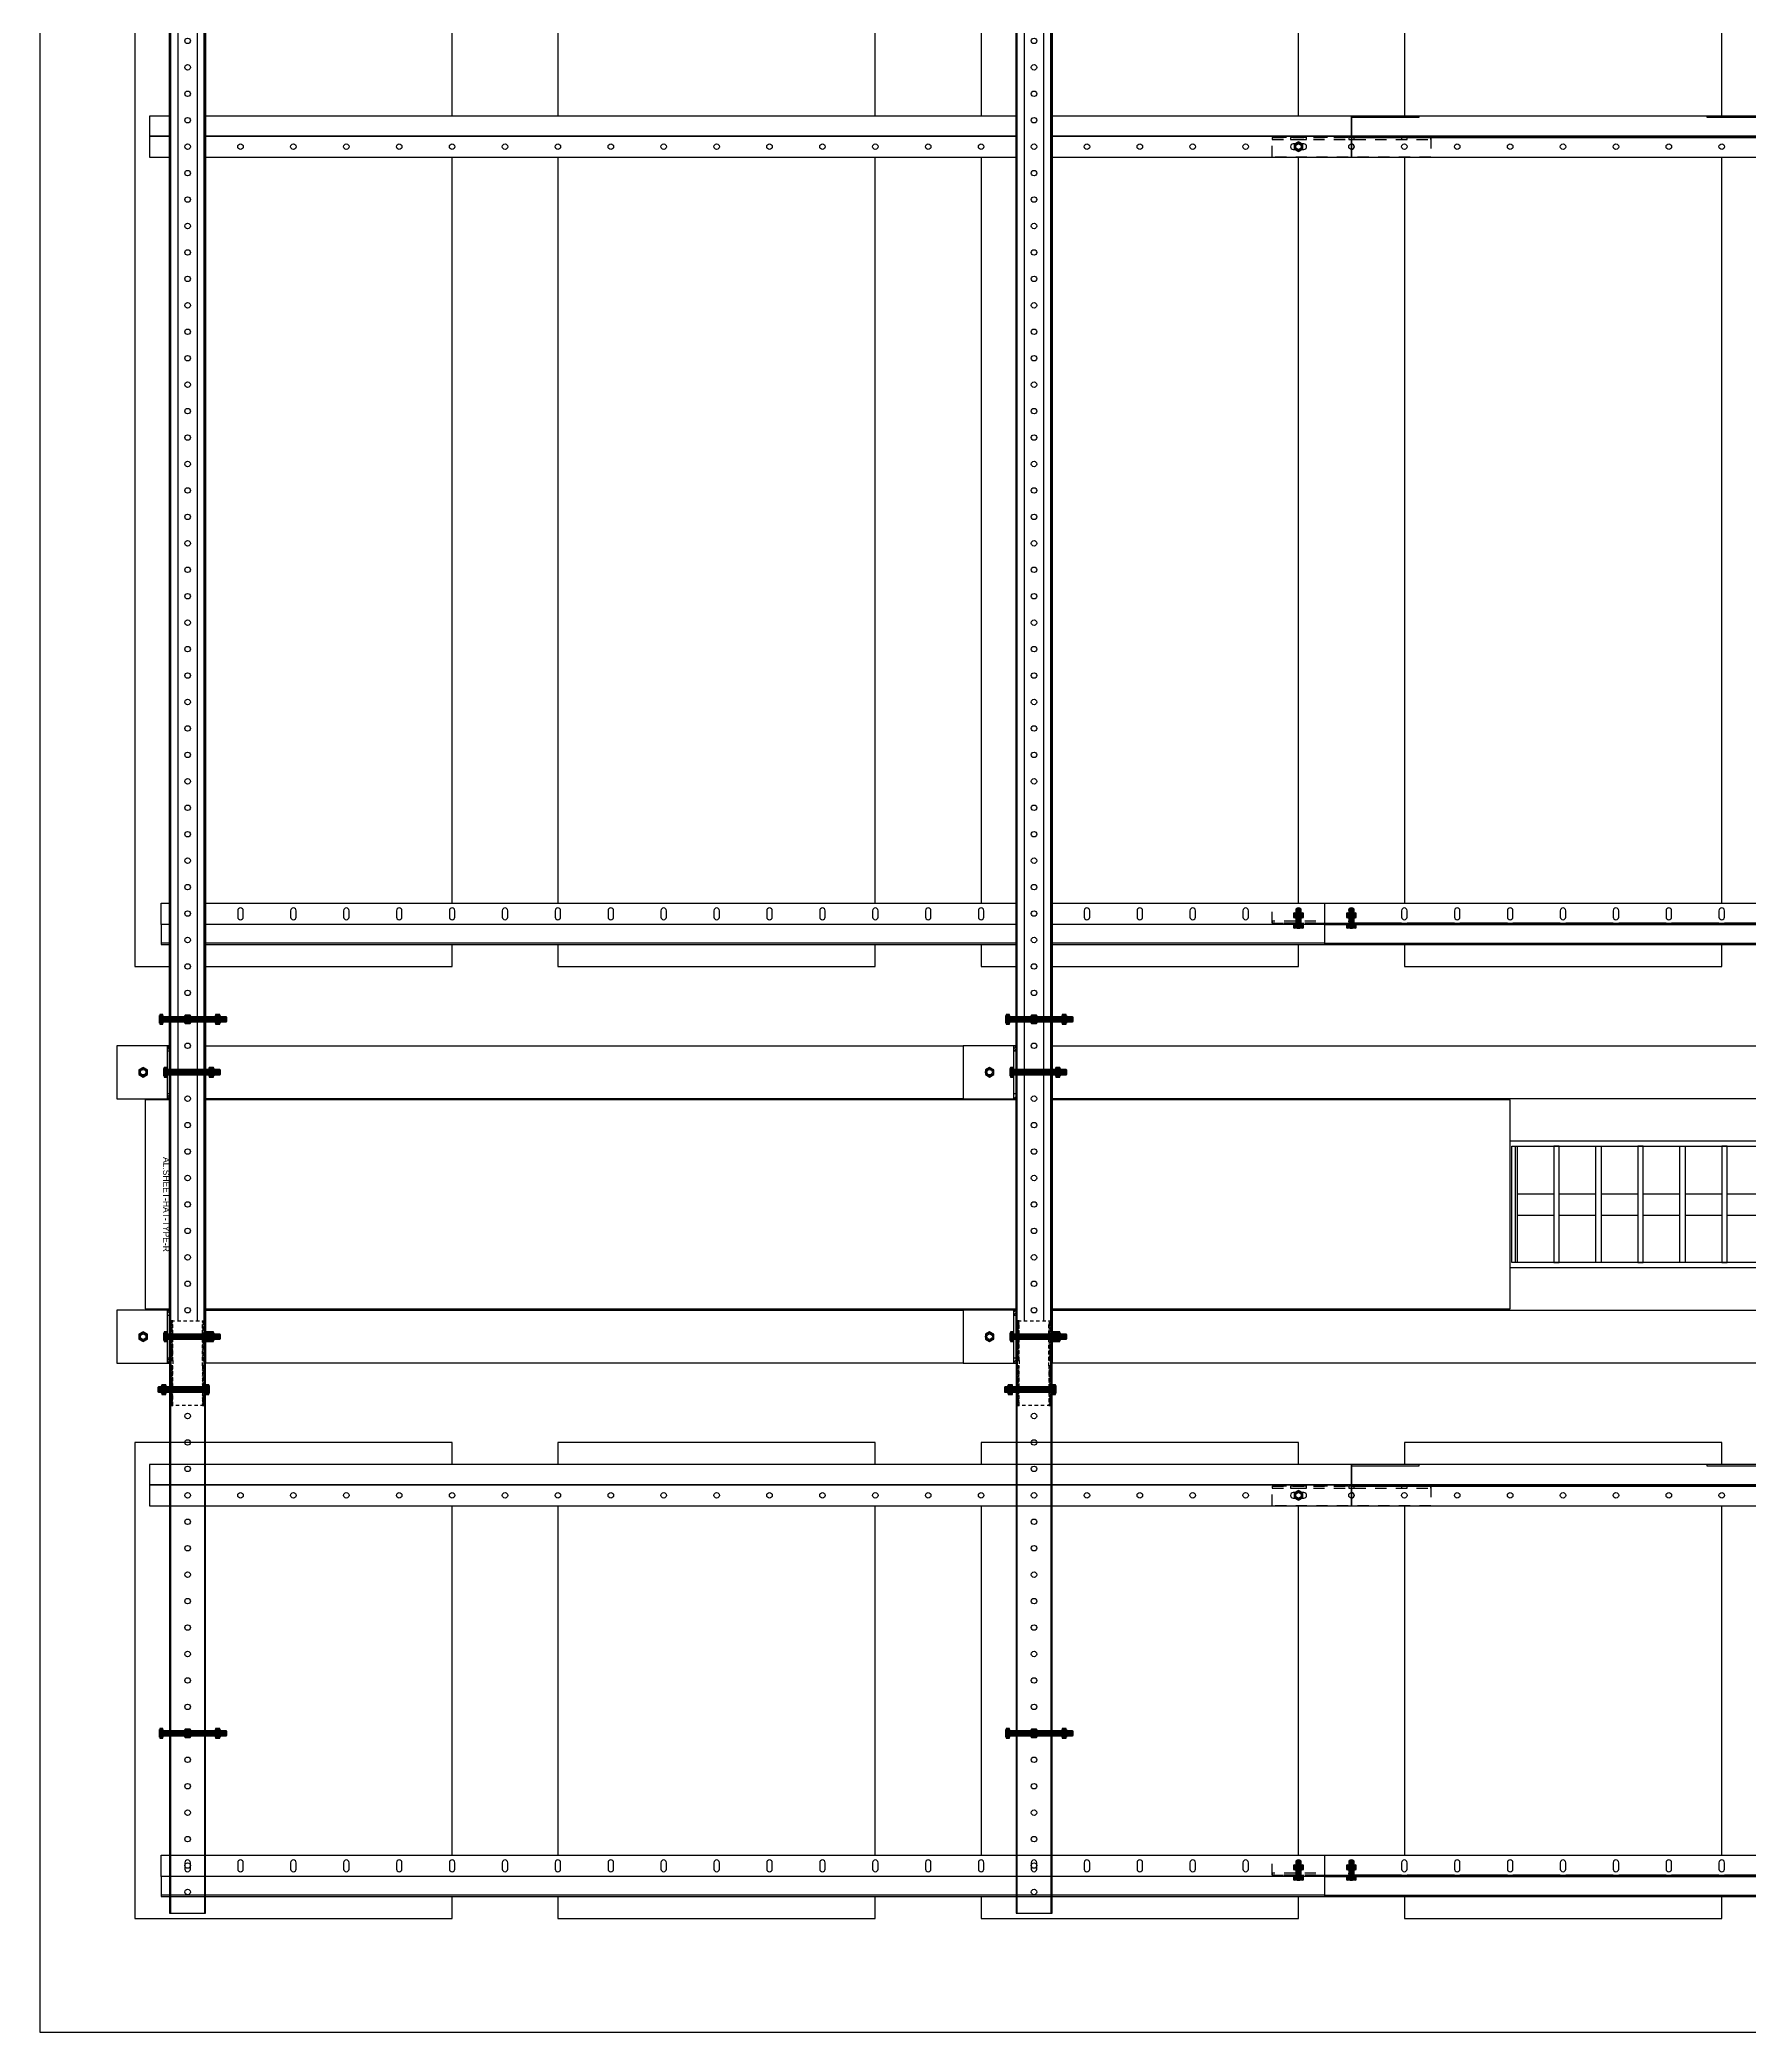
# Model space of a CAD drawing. Header units: millimetres. Extents: x -962357 to -591296, y -223672 to 59420.
# Drawn here: x -791820 to -790204, y -125669 to -123785 of the extents above; entities that cross this region are included whole.
import ezdxf
from ezdxf.enums import TextEntityAlignment as Align

# ---------------------------------------------------------------- set-up
doc = ezdxf.new("R2010")
doc.units = ezdxf.units.MM
doc.linetypes.add('TA_HL_000.90000', pattern=[5.85, 3.195, -2.655])
doc.linetypes.add('TA_HL_003.00000', pattern=[19.5, 10.65, -8.85])
for name, color, linetype in [('000 - H A T C H', 8, 'Continuous'), ('000 - WIPEOUT', 250, 'Continuous'), ('001 - ASCESSORIES', 251, 'Continuous'), ('A04_TUBE SERIES', 2, 'Continuous'), ('A11_ALU.SOLID SHEET', 2, 'Continuous')]:
    doc.layers.add(name, color=color, linetype=linetype)
pattern_1 = [(110, (-0.5, 0), (-0.939693, -0.34202), []), (110, (-0.2012, 0.6409), (-0.939693, -0.34202), [1.25, -0.25, 0, -0.25])]
pattern_2 = [(135, (45431.8018, -77824.1695), (-1.325825215, -1.325825215), []), (135, (45431.8018, -77823.2856), (-1.325825215, -1.325825215), [])]

# ---------------------------------------------------------------- blocks, each defined once
blk = doc.blocks.new('*U4634')
at = {"layer": 'A11_ALU.SOLID SHEET', "color": 0}
blk.add_lwpolyline([(1290, -98.8), (1290, 98.8), (0, 98.8), (0, -98.8)], close=True, dxfattribs=at)
at = {"layer": 'Defpoints', "color": 250}
blk.add_point((0, 0), dxfattribs=at)
blk.add_text('AL.SHEET-HAT-TYPE-R', height=6, rotation=270, dxfattribs=at).set_placement((15, 0), align=Align.BOTTOM_CENTER)
blk = doc.blocks.new('*U4621')
at = {"color": 1}
blk.add_wipeout([(600, -60), (-600, -60), (-600, 60), (600, 60)], dxfattribs=at).dxf.layer = '000 - WIPEOUT'
at = {"layer": '001 - ASCESSORIES', "color": 0}
blk.add_lwpolyline([(600, -60), (-600, -60), (-600, 60), (600, 60)], close=True, dxfattribs=at)
at = {"layer": '001 - ASCESSORIES'}
for points in [[(-593.5, -55), (-598.5, -55), (-598.5, 55), (-593.5, 55)], [(595, -55), (-595, -55), (-595, 55), (595, 55)], [(-558.8, -55), (-553.8, -55), (-553.8, 55), (-558.8, 55)], [(-514, -55), (-519, -55), (-519, 55), (-514, 55)], [(-479.3, -55), (-474.3, -55), (-474.3, 55), (-479.3, 55)], [(-434.6, -55), (-439.6, -55), (-439.6, 55), (-434.6, 55)], [(-399.8, -55), (-394.8, -55), (-394.8, 55), (-399.8, 55)], [(-355.1, -55), (-360.1, -55), (-360.1, 55), (-355.1, 55)], [(-320.4, -55), (-315.4, -55), (-315.4, 55), (-320.4, 55)], [(-275.6, -55), (-280.6, -55), (-280.6, 55), (-275.6, 55)], [(-240.9, -55), (-235.9, -55), (-235.9, 55), (-240.9, 55)], [(-196.2, -55), (-201.2, -55), (-201.2, 55), (-196.2, 55)], [(-161.4, -55), (-156.4, -55), (-156.4, 55), (-161.4, 55)], [(-116.7, -55), (-121.7, -55), (-121.7, 55), (-116.7, 55)], [(-82, -55), (-77, -55), (-77, 55), (-82, 55)], [(-37.2, -55), (-42.2, -55), (-42.2, 55), (-37.2, 55)], [(-2.5, -55), (2.5, -55), (2.5, 55), (-2.5, 55)], [(42.2, -55), (37.2, -55), (37.2, 55), (42.2, 55)], [(77, -55), (82, -55), (82, 55), (77, 55)], [(121.7, -55), (116.7, -55), (116.7, 55), (121.7, 55)], [(156.4, -55), (161.4, -55), (161.4, 55), (156.4, 55)], [(201.2, -55), (196.2, -55), (196.2, 55), (201.2, 55)], [(235.9, -55), (240.9, -55), (240.9, 55), (235.9, 55)], [(280.6, -55), (275.6, -55), (275.6, 55), (280.6, 55)], [(315.4, -55), (320.4, -55), (320.4, 55), (315.4, 55)], [(360.1, -55), (355.1, -55), (355.1, 55), (360.1, 55)], [(394.8, -55), (399.8, -55), (399.8, 55), (394.8, 55)], [(439.6, -55), (434.6, -55), (434.6, 55), (439.6, 55)], [(474.3, -55), (479.3, -55), (479.3, 55), (474.3, 55)], [(519, -55), (514, -55), (514, 55), (519, 55)], [(553.8, -55), (558.8, -55), (558.8, 55), (553.8, 55)], [(598.5, -55), (593.5, -55), (593.5, 55), (598.5, 55)]]:
    blk.add_lwpolyline(points, close=True, dxfattribs=at)
for points in [[(-593.5, 10), (-558.8, 10)], [(-553.8, 10), (-519, 10)], [(-514, 10), (-479.3, 10)], [(-474.3, 10), (-439.6, 10)], [(-434.6, 10), (-399.8, 10)], [(-394.8, 10), (-360.1, 10)], [(-355.1, 10), (-320.4, 10)], [(-315.4, 10), (-280.6, 10)], [(-275.6, 10), (-240.9, 10)], [(-235.9, 10), (-201.2, 10)], [(-196.2, 10), (-161.4, 10)], [(-156.4, 10), (-121.7, 10)], [(-116.7, 10), (-82, 10)], [(-77, 10), (-42.2, 10)], [(-37.2, 10), (-2.5, 10)], [(2.5, 10), (37.2, 10)], [(42.2, 10), (77, 10)], [(82, 10), (116.7, 10)], [(121.7, 10), (156.4, 10)], [(161.4, 10), (196.2, 10)], [(201.2, 10), (235.9, 10)], [(240.9, 10), (275.6, 10)], [(280.6, 10), (315.4, 10)], [(320.4, 10), (355.1, 10)], [(360.1, 10), (394.8, 10)], [(399.8, 10), (434.6, 10)], [(439.6, 10), (474.3, 10)], [(479.3, 10), (514, 10)], [(519, 10), (553.8, 10)], [(558.8, 10), (593.5, 10)], [(-593.5, -10), (-558.8, -10)], [(-553.8, -10), (-519, -10)], [(-514, -10), (-479.3, -10)], [(-474.3, -10), (-439.6, -10)], [(-434.6, -10), (-399.8, -10)], [(-394.8, -10), (-360.1, -10)], [(-355.1, -10), (-320.4, -10)], [(-315.4, -10), (-280.6, -10)], [(-275.6, -10), (-240.9, -10)], [(-235.9, -10), (-201.2, -10)], [(-196.2, -10), (-161.4, -10)], [(-156.4, -10), (-121.7, -10)], [(-116.7, -10), (-82, -10)], [(-77, -10), (-42.2, -10)], [(-37.2, -10), (-2.5, -10)], [(2.5, -10), (37.2, -10)], [(42.2, -10), (77, -10)], [(82, -10), (116.7, -10)], [(121.7, -10), (156.4, -10)], [(161.4, -10), (196.2, -10)], [(201.2, -10), (235.9, -10)], [(240.9, -10), (275.6, -10)], [(280.6, -10), (315.4, -10)], [(320.4, -10), (355.1, -10)], [(360.1, -10), (394.8, -10)], [(399.8, -10), (434.6, -10)], [(439.6, -10), (474.3, -10)], [(479.3, -10), (514, -10)], [(519, -10), (553.8, -10)], [(558.8, -10), (593.5, -10)]]:
    blk.add_lwpolyline(points, dxfattribs=at)
blk = doc.blocks.new('*U4637')
blk.add_attdef('EXTR.OVL-LENGTH_', (-25, -59.1), '', height=5)
blk.add_wipeout([(-25, 0), (25, 0), (25, 7015), (-25, 7015)]).dxf.layer = '000 - WIPEOUT'
at = {"layer": 'A04_TUBE SERIES', "color": 0}
blk.add_lwpolyline([(-25, 0), (25, 0), (25, 7015), (-25, 7015)], close=True, dxfattribs=at)
blk = doc.blocks.new('*U4873')
at = {"color": 3}
for points in [[(-225, 3550), (225, 3550), (225, 3250), (-225, 3250)], [(-225, 3150), (225, 3150), (225, 2850), (-225, 2850)], [(-225, 2750), (225, 2750), (225, 2450), (-225, 2450)], [(-225, 2350), (225, 2350), (225, 2050), (-225, 2050)]]:
    blk.add_wipeout(points, dxfattribs=at).dxf.layer = '000 - WIPEOUT'
at = {"layer": 'A11_ALU.SOLID SHEET', "color": 0, "linetype": 'ByBlock'}
for points in [[(-225, 3250), (225, 3250), (225, 3550), (-225, 3550)], [(-225, 2850), (225, 2850), (225, 3150), (-225, 3150)], [(-225, 2450), (225, 2450), (225, 2750), (-225, 2750)], [(-225, 2050), (225, 2050), (225, 2350), (-225, 2350)]]:
    blk.add_lwpolyline(points, close=True, dxfattribs=at)
blk = doc.blocks.new('*U4870')
at = {"color": 3}
for points in [[(-875, 950), (875, 950), (875, 650), (-875, 650)], [(-875, 550), (875, 550), (875, 250), (-875, 250)], [(-875, 150), (875, 150), (875, -150), (-875, -150)], [(-875, -250), (875, -250), (875, -550), (-875, -550)]]:
    blk.add_wipeout(points, dxfattribs=at).dxf.layer = '000 - WIPEOUT'
at = {"layer": 'A11_ALU.SOLID SHEET', "color": 0, "linetype": 'ByBlock'}
for points in [[(-875, 650), (875, 650), (875, 950), (-875, 950)], [(-875, 250), (875, 250), (875, 550), (-875, 550)], [(-875, -150), (875, -150), (875, 150), (-875, 150)], [(-875, -550), (875, -550), (875, -250), (-875, -250)]]:
    blk.add_lwpolyline(points, close=True, dxfattribs=at)
blk = doc.blocks.new('000 - ASSCESSORIES_FAMELINE_GALV._SPICE-FOR_HR-02A_TOP_VIEW')
at = {"layer": '001 - ASCESSORIES', "color": 0, "linetype": 'ByBlock'}
blk.add_lwpolyline([(-50, 0), (50, 0), (50, 18.8), (-50, 18.8)], close=True, dxfattribs=at)
at = {"layer": '001 - ASCESSORIES', "linetype": 'ByBlock'}
blk.add_lwpolyline([(-50, 2), (50, 2), (50, 0), (-50, 0)], close=True, dxfattribs=at)
at = {"layer": '001 - ASCESSORIES', "color": 1}
for points in [[(-32.6, 2), (-17.4, 2), (-17.4, 0), (-32.6, 0)], [(22.4, 2), (27.6, 2), (27.6, 0), (22.4, 0)]]:
    blk.add_lwpolyline(points, close=True, dxfattribs=at)
blk = doc.blocks.new('*U4662')
at = {"color": 1}
for p, q in [((-3.5, 4.5), (3.5, 4.5)), ((-3.5, 0), (3.5, 0))]:
    blk.add_line(p, q, dxfattribs=at)
at = {"color": 0}
for points in [[(-2.3, 4.2, 0.249893), (-4.6, 4.2), (-4.6, 0.3, 0.249893), (-2.3, 0.3)], [(2.3, 4.2, 0.062422), (0, 4.5, 0.062422), (-2.3, 4.2), (-2.3, 0.3, 0.061692), (0, 0, 0.061692), (2.3, 0.3)], [(4.6, 4.2, 0.249893), (2.3, 4.2), (2.3, 0.3, 0.249893), (4.6, 0.3)]]:
    blk.add_lwpolyline(points, format="xyb", close=True, dxfattribs=at)
blk = doc.blocks.new('*U4707')
at = {"layer": '000 - H A T C H'}
h = blk.add_hatch(color=250, dxfattribs=at)
h.dxf.hatch_style = 1
edge = h.paths.add_edge_path()
edge.add_line((0.3, 4.6), (4.2, 4.6))
edge.add_arc((2, 3.5), 2.45, 0, 28.0609, ccw=False)
edge.add_line((4.5, 3.5), (4.5, 0))
edge.add_arc((-4.9, 0), 9.36, -0.0239, 0.0239, ccw=False)
edge.add_line((4.5, 0), (4.5, 0))
edge.add_arc((-4.9, 0), 9.36, -0.0239, 0.0239, ccw=False)
edge.add_line((4.5, 0), (4.5, -3.5))
edge.add_arc((2, -3.5), 2.45, -28.0609, 0, ccw=False)
edge.add_line((4.2, -4.6), (0.3, -4.6))
edge.add_arc((2.5, -3.5), 2.45, 180, 208.0609, ccw=False)
edge.add_line((0, -3.5), (0, 3.5))
edge.add_arc((2.5, 3.5), 2.45, 151.9391, 180, ccw=False)
at = {"layer": '001 - ASCESSORIES', "color": 0, "rotation": 270}
blk.add_blockref('*U4662', (0, 0), dxfattribs=at)
blk = doc.blocks.new('*U4682')
at = {"color": 1}
for p, q in [((-3.5, 3.5), (3.5, 3.5)), ((-3.5, 0), (3.5, 0))]:
    blk.add_line(p, q, dxfattribs=at)
at = {"color": 0}
for points in [[(-2.3, 3.2, 0.249855), (-4.6, 3.2), (-4.6, 0.3, 0.249855), (-2.3, 0.3)], [(2.3, 3.2, 0.062432), (0, 3.5, 0.062432), (-2.3, 3.2), (-2.3, 0.3, 0.061701), (0, 0, 0.061701), (2.3, 0.3)], [(4.6, 3.2, 0.249855), (2.3, 3.2), (2.3, 0.3, 0.249855), (4.6, 0.3)]]:
    blk.add_lwpolyline(points, format="xyb", close=True, dxfattribs=at)
blk = doc.blocks.new('*U4688')
at = {"layer": '000 - H A T C H'}
h = blk.add_hatch(dxfattribs=at)
h.set_pattern_fill('ANSI35', color=8, scale=4, angle=65)
h.set_pattern_definition(pattern_1)
h.paths.add_polyline_path([(0, -2.5), (14.5, -2.5), (14.5, 2.5), (0, 2.5)])
at = {"color": 8}
blk.add_line((14.5, -2.5), (14.5, 2.5), dxfattribs=at)
at = {"color": 1}
blk.add_lwpolyline([(14.5, 2.5), (0, 2.5), (0, -2.5), (14.5, -2.5), (15, -2), (15, 2)], close=True, dxfattribs=at)
blk = doc.blocks.new('*U4699')
at = {"layer": '000 - H A T C H'}
h = blk.add_hatch(color=250, dxfattribs=at)
h.dxf.hatch_style = 1
edge = h.paths.add_edge_path()
edge.add_line((-0.3, -4.6), (-3.2, -4.6))
edge.add_arc((-1, -3.5), 2.45, 180, 208.0569, ccw=False)
edge.add_line((-3.5, -3.5), (-3.5, 0))
edge.add_arc((5.9, 0), 9.36, 179.9761, 180.0239, ccw=False)
edge.add_line((-3.5, 0), (-3.5, 0))
edge.add_arc((5.9, 0), 9.36, 179.9761, 180.0239, ccw=False)
edge.add_line((-3.5, 0), (-3.5, 3.5))
edge.add_arc((-1, 3.5), 2.45, 151.9431, 180, ccw=False)
edge.add_line((-3.2, 4.6), (-0.3, 4.6))
edge.add_arc((-2.5, 3.5), 2.45, 360, 388.0569, ccw=False)
edge.add_line((0, 3.5), (0, -3.5))
edge.add_arc((-2.5, -3.5), 2.45, 331.9431, 360, ccw=False)
blk.add_blockref('*U4688', (0, 0))
at = {"layer": '001 - ASCESSORIES', "rotation": 90}
blk.add_blockref('*U4682', (0, 0), dxfattribs=at)
blk = doc.blocks.new('000 - ASSCESSORIES_FAMELINE_GALV.BRACKET_FITTING_Z-PROFILE_HR-02AA_TOP_VIEW')
blk.add_wipeout([(-1200, 39), (1200, 39), (1200, 0), (-1200, 0)]).dxf.layer = '000 - WIPEOUT'
at = {"layer": '001 - ASCESSORIES', "linetype": 'Continuous'}
for p, q in [((-1200, 39), (1200, 39)), ((-1200, 0), (1200, 0))]:
    blk.add_line(p, q, dxfattribs=at)
at = {"layer": '001 - ASCESSORIES', "color": 1, "linetype": 'ByBlock'}
for p, q in [((-1127.6, 20.2), (-1127.6, 19)), ((-1077.6, 20.2), (-1077.6, 19)), ((-1027.6, 20.2), (-1027.6, 19)), ((-977.6, 20.2), (-977.6, 19)), ((-927.6, 20.2), (-927.6, 19)), ((-877.6, 20.2), (-877.6, 19)), ((-827.6, 20.2), (-827.6, 19))]:
    blk.add_line(p, q, dxfattribs=at)
at = {"layer": '001 - ASCESSORIES', "color": 0, "linetype": 'ByBlock'}
blk.add_lwpolyline([(-1200, 39), (1200, 39), (1200, 19), (-1200, 19)], close=True, dxfattribs=at)
at = {"layer": '001 - ASCESSORIES', "color": 1, "linetype": 'ByBlock'}
for points in [[(-1200, 20.2), (-1177.6, 20.2), (-1177.6, 19), (-1200, 19)], [(-1177.6, 20.2), (-1172.4, 20.2), (-1172.4, 19), (-1177.6, 19)], [(-1127.6, 20.2), (-1172.4, 20.2), (-1172.4, 19), (-1127.6, 19)], [(-1127.6, 20.2), (-1122.4, 20.2), (-1122.4, 19), (-1127.6, 19)], [(-1077.6, 20.2), (-1122.4, 20.2), (-1122.4, 19), (-1077.6, 19)], [(-1077.6, 20.2), (-1072.4, 20.2), (-1072.4, 19), (-1077.6, 19)], [(-1027.6, 20.2), (-1072.4, 20.2), (-1072.4, 19), (-1027.6, 19)], [(-1027.6, 20.2), (-1022.4, 20.2), (-1022.4, 19), (-1027.6, 19)], [(-977.6, 20.2), (-1022.4, 20.2), (-1022.4, 19), (-977.6, 19)], [(-977.6, 20.2), (-972.4, 20.2), (-972.4, 19), (-977.6, 19)], [(-927.6, 20.2), (-972.4, 20.2), (-972.4, 19), (-927.6, 19)], [(-927.6, 20.2), (-922.4, 20.2), (-922.4, 19), (-927.6, 19)], [(-877.6, 20.2), (-922.4, 20.2), (-922.4, 19), (-877.6, 19)], [(-877.6, 20.2), (-872.4, 20.2), (-872.4, 19), (-877.6, 19)], [(-827.6, 20.2), (-872.4, 20.2), (-872.4, 19), (-827.6, 19)], [(-827.6, 20.2), (-822.4, 20.2), (-822.4, 19), (-827.6, 19)], [(-777.6, 20.2), (-822.4, 20.2), (-822.4, 19), (-777.6, 19)]]:
    blk.add_lwpolyline(points, close=True, dxfattribs=at)
at = {"layer": '001 - ASCESSORIES'}
blk.add_lwpolyline([(-1200, 19), (1200, 19), (1200, 0), (-1200, 0)], close=True, dxfattribs=at)
for points in [[(-1172.4, 26), (-1172.4, 32, 1), (-1177.6, 32), (-1177.6, 26, 1)], [(-1122.4, 26), (-1122.4, 32, 1), (-1127.6, 32), (-1127.6, 26, 1)], [(-1072.4, 26), (-1072.4, 32, 1), (-1077.6, 32), (-1077.6, 26, 1)], [(-1022.4, 26), (-1022.4, 32, 1), (-1027.6, 32), (-1027.6, 26, 1)], [(-972.4, 26), (-972.4, 32, 1), (-977.6, 32), (-977.6, 26, 1)], [(-922.4, 26), (-922.4, 32, 1), (-927.6, 32), (-927.6, 26, 1)], [(-872.4, 26), (-872.4, 32, 1), (-877.6, 32), (-877.6, 26, 1)], [(-822.4, 26), (-822.4, 32, 1), (-827.6, 32), (-827.6, 26, 1)]]:
    blk.add_lwpolyline(points, format="xyb", close=True, dxfattribs=at)
at = {"layer": '001 - ASCESSORIES', "color": 2}
blk.add_lwpolyline([(-1200, 1.2), (1200, 1.2), (1200, 0), (-1200, 0)], close=True, dxfattribs=at)
blk = doc.blocks.new('*U4896')
at = {"linetype": 'ByBlock'}
blk.add_wipeout([(3500, 0), (2400, 0), (2400, 39), (3500, 39)], dxfattribs=at).dxf.layer = '001 - ASCESSORIES'
at = {"color": 1, "linetype": 'ByBlock'}
blk.add_lwpolyline([(2400, 20), (3500, 20), (3500, 39), (2400, 39)], close=True, dxfattribs=at)
for points in [[(2427.6, 7), (2427.6, 13, 1), (2422.4, 13), (2422.4, 7, 1)], [(2477.6, 7), (2477.6, 13, 1), (2472.4, 13), (2472.4, 7, 1)], [(2527.6, 7), (2527.6, 13, 1), (2522.4, 13), (2522.4, 7, 1)], [(2577.6, 7), (2577.6, 13, 1), (2572.4, 13), (2572.4, 7, 1)], [(2627.6, 7), (2627.6, 13, 1), (2622.4, 13), (2622.4, 7, 1)], [(2677.6, 7), (2677.6, 13, 1), (2672.4, 13), (2672.4, 7, 1)], [(2727.6, 7), (2727.6, 13, 1), (2722.4, 13), (2722.4, 7, 1)], [(2777.6, 7), (2777.6, 13, 1), (2772.4, 13), (2772.4, 7, 1)], [(2827.6, 7), (2827.6, 13, 1), (2822.4, 13), (2822.4, 7, 1)], [(2877.6, 7), (2877.6, 13, 1), (2872.4, 13), (2872.4, 7, 1)], [(2927.6, 7), (2927.6, 13, 1), (2922.4, 13), (2922.4, 7, 1)], [(2977.6, 7), (2977.6, 13, 1), (2972.4, 13), (2972.4, 7, 1)], [(3027.6, 7), (3027.6, 13, 1), (3022.4, 13), (3022.4, 7, 1)], [(3077.6, 7), (3077.6, 13, 1), (3072.4, 13), (3072.4, 7, 1)], [(3127.6, 7), (3127.6, 13, 1), (3122.4, 13), (3122.4, 7, 1)], [(3177.6, 7), (3177.6, 13, 1), (3172.4, 13), (3172.4, 7, 1)], [(3227.6, 7), (3227.6, 13, 1), (3222.4, 13), (3222.4, 7, 1)], [(3277.6, 7), (3277.6, 13, 1), (3272.4, 13), (3272.4, 7, 1)], [(3327.6, 7), (3327.6, 13, 1), (3322.4, 13), (3322.4, 7, 1)], [(3377.6, 7), (3377.6, 13, 1), (3372.4, 13), (3372.4, 7, 1)], [(3427.6, 7), (3427.6, 13, 1), (3422.4, 13), (3422.4, 7, 1)], [(3477.6, 7), (3477.6, 13, 1), (3472.4, 13), (3472.4, 7, 1)]]:
    blk.add_lwpolyline(points, format="xyb", close=True, dxfattribs=at)
at = {"layer": '001 - ASCESSORIES'}
blk.add_lwpolyline([(2400, 37.8), (3500, 37.8), (3500, 39), (2400, 39)], close=True, dxfattribs=at)
at = {"layer": '001 - ASCESSORIES', "color": 1, "linetype": 'ByBlock'}
blk.add_lwpolyline([(3500, 0), (2400, 0), (2400, 20), (3500, 20)], close=True, dxfattribs=at)
at = {"layer": '001 - ASCESSORIES', "rotation": 270}
for name, p in [('*U4699', (2425, 20)), ('*U4707', (2425, 13.6))]:
    blk.add_blockref(name, p, dxfattribs=at)
at = {"layer": '001 - ASCESSORIES', "linetype": 'TA_HL_003.00000', "xscale": -1, "rotation": 180}
blk.add_blockref('000 - ASSCESSORIES_FAMELINE_GALV._SPICE-FOR_HR-02A_TOP_VIEW', (2400, 18.8), dxfattribs=at)
at = {"layer": '001 - ASCESSORIES', "linetype": 'ByBlock', "rotation": 180}
blk.add_blockref('000 - ASSCESSORIES_FAMELINE_GALV.BRACKET_FITTING_Z-PROFILE_HR-02AA_TOP_VIEW', (1200, 39), dxfattribs=at)
at = {"layer": '001 - ASCESSORIES', "rotation": 270}
for name, p in [('*U4699', (2375, 20)), ('*U4707', (2375, 13.6))]:
    blk.add_blockref(name, p, dxfattribs=at)
blk = doc.blocks.new('*U4663')
at = {"layer": '001 - ASCESSORIES', "color": 0}
blk.add_lwpolyline([(4.6, 0), (2.3, 4), (-2.3, 4), (-4.6, 0), (-2.3, -4), (2.3, -4)], close=True, dxfattribs=at)
at = {"layer": '001 - ASCESSORIES', "color": 8}
blk.add_circle((0, 0), 3.85, dxfattribs=at)
at = {"layer": '001 - ASCESSORIES', "color": 0}
blk.add_circle((0, 0), 2.6, dxfattribs=at)
blk = doc.blocks.new('*U4664')
at = {"layer": '000 - H A T C H'}
h = blk.add_hatch(color=250, dxfattribs=at)
h.dxf.hatch_style = 1
h.paths.add_polyline_path([(4, -2.3), (4, 2.3), (0, 4.6), (-4, 2.3), (-4, -2.3), (0, -4.6)])
h.paths.add_polyline_path([(0, -2.6, -1), (0, 2.6, -1)], flags=16)
at = {"layer": '001 - ASCESSORIES', "color": 0, "rotation": 270}
blk.add_blockref('*U4663', (0, 0), dxfattribs=at)
blk = doc.blocks.new('000 - ASSCESSORIES_FAMELINE_GALV.BRACKET_FITTING_Z-PROFILE_HR-02B_TOP_VIEW')
blk.add_wipeout([(-1200, 39), (1200, 39), (1200, 0), (-1200, 0)]).dxf.layer = '000 - WIPEOUT'
at = {"layer": '001 - ASCESSORIES', "linetype": 'ByBlock'}
blk.add_line((1200, 20.2), (-1200, 20.2), dxfattribs=at)
at = {"layer": '001 - ASCESSORIES'}
blk.add_line((1200, 19), (-1200, 19), dxfattribs=at)
at = {"layer": '001 - ASCESSORIES', "color": 0}
blk.add_lwpolyline([(-1200, 39), (-1200, 19), (1200, 19), (1200, 39)], close=True, dxfattribs=at)
at = {"layer": '001 - ASCESSORIES'}
blk.add_lwpolyline([(-1200, 19), (-1200, 0), (1200, 0), (1200, 19)], close=True, dxfattribs=at)
at = {"layer": '001 - ASCESSORIES', "color": 2}
for points in [[(735.9, 1.2), (735.9, 0), (864.1, 0), (864.1, 1.2)], [(1135.9, 1.2), (1135.9, 0), (1200, 0), (1200, 1.2)]]:
    blk.add_lwpolyline(points, close=True, dxfattribs=at)
at = {"layer": '001 - ASCESSORIES'}
for centre in [(850, 29), (900, 29), (950, 29), (1000, 29), (1050, 29), (1100, 29), (1150, 29)]:
    blk.add_circle(centre, 2.6, dxfattribs=at)
blk.add_arc((1200, 29), 2.6, 90, 270, dxfattribs=at)
blk = doc.blocks.new('000 - ASSCESSORIES_FAMELINE_GALV._SPICE-FOR_HR-02B_TOP_VIEW')
at = {"layer": '001 - ASCESSORIES', "linetype": 'ByBlock'}
blk.add_lwpolyline([(-75, 6.8), (75, 6.8), (75, 8.8), (-75, 8.8)], close=True, dxfattribs=at)
at = {"layer": '001 - ASCESSORIES', "color": 0, "linetype": 'ByBlock'}
blk.add_lwpolyline([(-75, 8.8), (75, 8.8), (75, -10), (-75, -10)], close=True, dxfattribs=at)
at = {"layer": '001 - ASCESSORIES', "color": 1}
for points in [[(-57.6, 6.8), (-42.4, 6.8), (-42.4, 8.8), (-57.6, 8.8)], [(-2.6, 6.8), (2.6, 6.8), (2.6, 8.8), (-2.6, 8.8)], [(47.4, 6.8), (52.6, 6.8), (52.6, 8.8), (47.4, 8.8)]]:
    blk.add_lwpolyline(points, close=True, dxfattribs=at)
blk.add_lwpolyline([(-55, -2.6), (-45, -2.6, 1), (-45, 2.6), (-55, 2.6, 1)], format="xyb", close=True, dxfattribs=at)
at = {"layer": '001 - ASCESSORIES'}
for centre in [(0, 0), (50, 0)]:
    blk.add_circle(centre, 2.6, dxfattribs=at)
blk = doc.blocks.new('*U4659')
at = {"layer": '001 - ASCESSORIES', "color": 0, "linetype": 'ByBlock'}
blk.add_blockref('000 - ASSCESSORIES_FAMELINE_GALV._SPICE-FOR_HR-02B_TOP_VIEW', (0, 0), dxfattribs=at)
blk = doc.blocks.new('*U4897')
for p in [(2350, -10), (2450, -10)]:
    blk.add_blockref('*U4699', p)
at = {"layer": '001 - ASCESSORIES'}
blk.add_blockref('*U4664', (2350, -10), dxfattribs=at)
at = {"linetype": 'ByBlock'}
blk.add_wipeout([(2400, -39), (3536, -39), (3536, 0), (2400, 0)], dxfattribs=at).dxf.layer = '000 - WIPEOUT'
at = {"layer": '001 - ASCESSORIES', "color": 1, "linetype": 'ByBlock'}
blk.add_lwpolyline([(3536, 0), (2400, 0), (2400, -20), (3536, -20)], close=True, dxfattribs=at)
at = {"layer": '001 - ASCESSORIES', "linetype": 'ByBlock'}
blk.add_lwpolyline([(3536, -20), (2400, -20), (2400, -39), (3536, -39)], close=True, dxfattribs=at)
for centre in [(2400, -10), (2450, -10), (2500, -10), (2550, -10), (2600, -10), (2650, -10), (2700, -10), (2750, -10), (2800, -10), (2850, -10), (2900, -10), (2950, -10), (3000, -10), (3050, -10), (3100, -10), (3150, -10), (3200, -10), (3250, -10), (3300, -10), (3350, -10), (3400, -10), (3450, -10)]:
    blk.add_circle(centre, 2.6, dxfattribs=at)
at = {"layer": '001 - ASCESSORIES'}
blk.add_blockref('*U4664', (2450, -10), dxfattribs=at)
at = {"layer": '001 - ASCESSORIES', "color": 0, "linetype": 'ByBlock'}
blk.add_blockref('000 - ASSCESSORIES_FAMELINE_GALV.BRACKET_FITTING_Z-PROFILE_HR-02B_TOP_VIEW', (1200, -39), dxfattribs=at)
at = {"layer": '001 - ASCESSORIES', "linetype": 'TA_HL_003.00000', "rotation": 180}
blk.add_blockref('*U4659', (2400, -10), dxfattribs=at)
blk = doc.blocks.new('*U4901')
at = {"linetype": 'ByBlock'}
blk.add_wipeout([(3500, 0), (2400, 0), (2400, 39), (3500, 39)], dxfattribs=at).dxf.layer = '001 - ASCESSORIES'
at = {"color": 1, "linetype": 'ByBlock'}
blk.add_lwpolyline([(2400, 20), (3500, 20), (3500, 39), (2400, 39)], close=True, dxfattribs=at)
for points in [[(2427.6, 7), (2427.6, 13, 1), (2422.4, 13), (2422.4, 7, 1)], [(2477.6, 7), (2477.6, 13, 1), (2472.4, 13), (2472.4, 7, 1)], [(2527.6, 7), (2527.6, 13, 1), (2522.4, 13), (2522.4, 7, 1)], [(2577.6, 7), (2577.6, 13, 1), (2572.4, 13), (2572.4, 7, 1)], [(2627.6, 7), (2627.6, 13, 1), (2622.4, 13), (2622.4, 7, 1)], [(2677.6, 7), (2677.6, 13, 1), (2672.4, 13), (2672.4, 7, 1)], [(2727.6, 7), (2727.6, 13, 1), (2722.4, 13), (2722.4, 7, 1)], [(2777.6, 7), (2777.6, 13, 1), (2772.4, 13), (2772.4, 7, 1)], [(2827.6, 7), (2827.6, 13, 1), (2822.4, 13), (2822.4, 7, 1)], [(2877.6, 7), (2877.6, 13, 1), (2872.4, 13), (2872.4, 7, 1)], [(2927.6, 7), (2927.6, 13, 1), (2922.4, 13), (2922.4, 7, 1)], [(2977.6, 7), (2977.6, 13, 1), (2972.4, 13), (2972.4, 7, 1)], [(3027.6, 7), (3027.6, 13, 1), (3022.4, 13), (3022.4, 7, 1)], [(3077.6, 7), (3077.6, 13, 1), (3072.4, 13), (3072.4, 7, 1)], [(3127.6, 7), (3127.6, 13, 1), (3122.4, 13), (3122.4, 7, 1)], [(3177.6, 7), (3177.6, 13, 1), (3172.4, 13), (3172.4, 7, 1)], [(3227.6, 7), (3227.6, 13, 1), (3222.4, 13), (3222.4, 7, 1)], [(3277.6, 7), (3277.6, 13, 1), (3272.4, 13), (3272.4, 7, 1)], [(3327.6, 7), (3327.6, 13, 1), (3322.4, 13), (3322.4, 7, 1)], [(3377.6, 7), (3377.6, 13, 1), (3372.4, 13), (3372.4, 7, 1)], [(3427.6, 7), (3427.6, 13, 1), (3422.4, 13), (3422.4, 7, 1)], [(3477.6, 7), (3477.6, 13, 1), (3472.4, 13), (3472.4, 7, 1)]]:
    blk.add_lwpolyline(points, format="xyb", close=True, dxfattribs=at)
at = {"layer": '001 - ASCESSORIES'}
blk.add_lwpolyline([(2400, 37.8), (3500, 37.8), (3500, 39), (2400, 39)], close=True, dxfattribs=at)
at = {"layer": '001 - ASCESSORIES', "color": 1, "linetype": 'ByBlock'}
blk.add_lwpolyline([(3500, 0), (2400, 0), (2400, 20), (3500, 20)], close=True, dxfattribs=at)
at = {"layer": '001 - ASCESSORIES', "rotation": 270}
for name, p in [('*U4699', (2425, 20)), ('*U4707', (2425, 13.6))]:
    blk.add_blockref(name, p, dxfattribs=at)
at = {"layer": '001 - ASCESSORIES', "linetype": 'TA_HL_003.00000', "xscale": -1, "rotation": 180}
blk.add_blockref('000 - ASSCESSORIES_FAMELINE_GALV._SPICE-FOR_HR-02A_TOP_VIEW', (2400, 18.8), dxfattribs=at)
at = {"layer": '001 - ASCESSORIES', "linetype": 'ByBlock', "rotation": 180}
blk.add_blockref('000 - ASSCESSORIES_FAMELINE_GALV.BRACKET_FITTING_Z-PROFILE_HR-02AA_TOP_VIEW', (1200, 39), dxfattribs=at)
at = {"layer": '001 - ASCESSORIES', "rotation": 270}
for name, p in [('*U4699', (2375, 20)), ('*U4707', (2375, 13.6))]:
    blk.add_blockref(name, p, dxfattribs=at)
blk = doc.blocks.new('*U4902')
for p in [(2350, -10), (2450, -10)]:
    blk.add_blockref('*U4699', p)
at = {"layer": '001 - ASCESSORIES'}
blk.add_blockref('*U4664', (2350, -10), dxfattribs=at)
at = {"linetype": 'ByBlock'}
blk.add_wipeout([(2400, -39), (3536, -39), (3536, 0), (2400, 0)], dxfattribs=at).dxf.layer = '000 - WIPEOUT'
at = {"layer": '001 - ASCESSORIES', "color": 1, "linetype": 'ByBlock'}
blk.add_lwpolyline([(3536, 0), (2400, 0), (2400, -20), (3536, -20)], close=True, dxfattribs=at)
at = {"layer": '001 - ASCESSORIES', "linetype": 'ByBlock'}
blk.add_lwpolyline([(3536, -20), (2400, -20), (2400, -39), (3536, -39)], close=True, dxfattribs=at)
for centre in [(2400, -10), (2450, -10), (2500, -10), (2550, -10), (2600, -10), (2650, -10), (2700, -10), (2750, -10), (2800, -10), (2850, -10), (2900, -10), (2950, -10), (3000, -10), (3050, -10), (3100, -10), (3150, -10), (3200, -10), (3250, -10), (3300, -10), (3350, -10), (3400, -10), (3450, -10)]:
    blk.add_circle(centre, 2.6, dxfattribs=at)
at = {"layer": '001 - ASCESSORIES'}
blk.add_blockref('*U4664', (2450, -10), dxfattribs=at)
at = {"layer": '001 - ASCESSORIES', "color": 0, "linetype": 'ByBlock'}
blk.add_blockref('000 - ASSCESSORIES_FAMELINE_GALV.BRACKET_FITTING_Z-PROFILE_HR-02B_TOP_VIEW', (1200, -39), dxfattribs=at)
at = {"layer": '001 - ASCESSORIES', "linetype": 'TA_HL_003.00000', "rotation": 180}
blk.add_blockref('*U4659', (2400, -10), dxfattribs=at)
blk = doc.blocks.new('000 - ASSCESSORIES_FAMELINE_GALV.BRACKET_FITTING_U-PROFILE_CC-01_TOP_VIEW')
at = {"color": 6}
blk.add_wipeout([(1500, -17), (-1500, -17), (-1500, 17), (1500, 17)], dxfattribs=at).dxf.layer = '000 - WIPEOUT'
at = {"layer": '001 - ASCESSORIES', "color": 0, "linetype": 'ByBlock'}
for p, q in [((1500, 15.8), (-1500, 15.8)), ((1500, -15.8), (-1500, -15.8))]:
    blk.add_line(p, q, dxfattribs=at)
at = {"layer": '001 - ASCESSORIES', "color": 1}
blk.add_lwpolyline([(1500, 17), (1500, -17), (-1500, -17), (-1500, 17)], close=True, dxfattribs=at)
at = {"layer": '001 - ASCESSORIES', "color": 0, "linetype": 'ByBlock'}
for points in [[(-1500, 17), (-1500, 9), (1500, 9), (1500, 17)], [(-1500, -9), (-1500, -17), (1500, -17), (1500, -9)]]:
    blk.add_lwpolyline(points, close=True, dxfattribs=at)
at = {"layer": '001 - ASCESSORIES', "color": 1, "linetype": 'Continuous'}
for centre in [(250, 0), (275, 0), (300, 0), (325, 0), (350, 0), (375, 0), (400, 0), (425, 0), (450, 0), (475, 0), (500, 0), (525, 0), (550, 0), (575, 0), (600, 0), (625, 0), (650, 0), (675, 0), (700, 0), (725, 0), (750, 0), (775, 0), (800, 0), (825, 0), (850, 0), (875, 0), (900, 0), (925, 0), (950, 0), (975, 0), (1000, 0), (1025, 0), (1050, 0), (1075, 0), (1100, 0), (1125, 0), (1150, 0), (1175, 0), (1200, 0), (1225, 0), (1250, 0), (1275, 0), (1300, 0), (1325, 0), (1350, 0), (1375, 0), (1400, 0), (1425, 0), (1450, 0), (1475, 0), (1500, 0)]:
    blk.add_circle(centre, 2.6, dxfattribs=at)
blk = doc.blocks.new('000 - ASSCESSORIES_FAMELINE_GALV._SPICE-FOR_CC-01_TOP_VIEW')
blk.add_wipeout([(-40, 15.5), (40, 15.5), (40, -15.5), (-40, -15.5)]).dxf.layer = '000 - WIPEOUT'
at = {"layer": '000 - H A T C H'}
h = blk.add_hatch(dxfattribs=at)
h.set_pattern_fill('ANSI32', color=8, scale=5, angle=90)
h.set_pattern_definition(pattern_2)
h.paths.add_polyline_path([(-27.5, 14), (-27.5, 15.5), (-40, 15.5), (-40, 14)])
h.paths.add_polyline_path([(-2.5, 14), (-2.5, 15.5), (-22.5, 15.5), (-22.5, 14)])
h.paths.add_polyline_path([(27.5, 15.5), (27.5, 14), (40, 14), (40, 15.5)])
h.paths.add_polyline_path([(22.5, 14), (22.5, 15.5), (2.5, 15.5), (2.5, 14)])
h = blk.add_hatch(dxfattribs=at)
h.set_pattern_fill('ANSI32', color=8, scale=5, angle=90)
h.set_pattern_definition(pattern_2)
h.paths.add_polyline_path([(-27.5, -15.5), (-27.5, -14), (-40, -14), (-40, -15.5)])
h.paths.add_polyline_path([(-2.5, -15.5), (-2.5, -14), (-22.5, -14), (-22.5, -15.5)])
h.paths.add_polyline_path([(27.5, -14), (27.5, -15.5), (40, -15.5), (40, -14)])
h.paths.add_polyline_path([(22.5, -15.5), (22.5, -14), (2.5, -14), (2.5, -15.5)])
at = {"layer": '001 - ASCESSORIES', "color": 0, "linetype": 'ByBlock'}
for points in [[(-40, 15.5), (40, 15.5), (40, -15.5), (-40, -15.5)], [(-27.5, 14), (-27.5, 15.5), (-40, 15.5), (-40, 14)], [(-27.5, 15.5), (-22.5, 15.5), (-22.5, 14), (-27.5, 14)], [(-2.5, 14), (-2.5, 15.5), (-22.5, 15.5), (-22.5, 14)], [(-2.5, 15.5), (2.5, 15.5), (2.5, 14), (-2.5, 14)], [(22.5, 14), (22.5, 15.5), (2.5, 15.5), (2.5, 14)], [(22.5, 15.5), (27.5, 15.5), (27.5, 14), (22.5, 14)], [(27.5, 15.5), (27.5, 14), (40, 14), (40, 15.5)], [(-27.5, -15.5), (-27.5, -14), (-40, -14), (-40, -15.5)], [(-27.5, -14), (-22.5, -14), (-22.5, -15.5), (-27.5, -15.5)], [(-2.5, -15.5), (-2.5, -14), (-22.5, -14), (-22.5, -15.5)], [(-2.5, -14), (2.5, -14), (2.5, -15.5), (-2.5, -15.5)], [(2.5, -14), (22.5, -14), (22.5, -15.5), (2.5, -15.5)], [(22.5, -14), (27.5, -14), (27.5, -15.5), (22.5, -15.5)], [(27.5, -14), (40, -14), (40, -15.5), (27.5, -15.5)]]:
    blk.add_lwpolyline(points, close=True, dxfattribs=at)
blk = doc.blocks.new('*U4733')
at = {"layer": '001 - ASCESSORIES', "color": 0, "linetype": 'ByBlock', "rotation": 90}
blk.add_blockref('000 - ASSCESSORIES_FAMELINE_GALV._SPICE-FOR_CC-01_TOP_VIEW', (0, 0), dxfattribs=at)
blk = doc.blocks.new('*U4693')
at = {"layer": '000 - H A T C H'}
h = blk.add_hatch(dxfattribs=at)
h.set_pattern_fill('ANSI35', color=8, scale=4, angle=65)
h.set_pattern_definition(pattern_1)
h.paths.add_polyline_path([(0, -2.5), (44.5, -2.5), (44.5, 2.5), (0, 2.5)])
at = {"color": 8}
blk.add_line((44.5, -2.5), (44.5, 2.5), dxfattribs=at)
at = {"color": 1}
blk.add_lwpolyline([(44.5, 2.5), (0, 2.5), (0, -2.5), (44.5, -2.5), (45, -2), (45, 2)], close=True, dxfattribs=at)
blk = doc.blocks.new('*U4734')
at = {"layer": '000 - H A T C H'}
h = blk.add_hatch(color=250, dxfattribs=at)
h.dxf.hatch_style = 1
edge = h.paths.add_edge_path()
edge.add_line((-0.3, -4.6), (-3.2, -4.6))
edge.add_arc((-1, -3.5), 2.45, 180, 208.0569, ccw=False)
edge.add_line((-3.5, -3.5), (-3.5, 0))
edge.add_arc((5.9, 0), 9.36, 179.9761, 180.0239, ccw=False)
edge.add_line((-3.5, 0), (-3.5, 0))
edge.add_arc((5.9, 0), 9.36, 179.9761, 180.0239, ccw=False)
edge.add_line((-3.5, 0), (-3.5, 3.5))
edge.add_arc((-1, 3.5), 2.45, 151.9431, 180, ccw=False)
edge.add_line((-3.2, 4.6), (-0.3, 4.6))
edge.add_arc((-2.5, 3.5), 2.45, 360, 388.0569, ccw=False)
edge.add_line((0, 3.5), (0, -3.5))
edge.add_arc((-2.5, -3.5), 2.45, 331.9431, 360, ccw=False)
blk.add_blockref('*U4693', (0, 0))
at = {"layer": '001 - ASCESSORIES', "rotation": 90}
blk.add_blockref('*U4682', (0, 0), dxfattribs=at)
blk = doc.blocks.new('*U4735')
at = {"layer": '001 - ASCESSORIES', "rotation": 270}
for name, p in [('*U4734', (0, 0)), ('*U4707', (0, -37.2))]:
    blk.add_blockref(name, p, dxfattribs=at)
blk = doc.blocks.new('*U4907')
at = {"layer": '001 - ASCESSORIES'}
blk.add_lwpolyline([(2020, 17), (1500, 17), (1500, -17), (2020, -17)], close=True, dxfattribs=at)
at = {"layer": '001 - ASCESSORIES', "color": 0}
blk.add_lwpolyline([(2020, 16.2), (1500, 16.2), (1500, -16.2), (2020, -16.2)], close=True, dxfattribs=at)
at = {"layer": '001 - ASCESSORIES'}
for centre in [(1525, 0), (1575, 0), (1600, 0), (1625, 0), (1650, 0), (1675, 0), (1700, 0), (1725, 0), (1750, 0), (1775, 0), (1800, 0), (1825, 0), (1850, 0), (1875, 0), (1900, 0), (1925, 0), (1950, 0), (1975, 0), (2000, 0)]:
    blk.add_circle(centre, 2.6, dxfattribs=at)
at = {"layer": '001 - ASCESSORIES', "color": 0, "linetype": 'ByBlock'}
blk.add_blockref('000 - ASSCESSORIES_FAMELINE_GALV.BRACKET_FITTING_U-PROFILE_CC-01_TOP_VIEW', (0, 0), dxfattribs=at)
at = {"layer": '001 - ASCESSORIES', "linetype": 'TA_HL_000.90000', "rotation": 90}
blk.add_blockref('*U4733', (1500, 0), dxfattribs=at)
at = {"layer": '001 - ASCESSORIES'}
blk.add_circle((1550, 0), 2.6, dxfattribs=at)
for p in [(1475, 17), (1525, 17)]:
    blk.add_blockref('*U4735', p)
blk = doc.blocks.new('*U4696')
at = {"layer": '000 - H A T C H'}
h = blk.add_hatch(dxfattribs=at)
h.set_pattern_fill('ANSI35', color=8, scale=4, angle=65)
h.set_pattern_definition(pattern_1)
h.paths.add_polyline_path([(0, -2.5), (59.5, -2.5), (59.5, 2.5), (0, 2.5)])
at = {"color": 8}
blk.add_line((59.5, -2.5), (59.5, 2.5), dxfattribs=at)
at = {"color": 1}
blk.add_lwpolyline([(59.5, 2.5), (0, 2.5), (0, -2.5), (59.5, -2.5), (60, -2), (60, 2)], close=True, dxfattribs=at)
blk = doc.blocks.new('*U4748')
at = {"layer": '000 - H A T C H'}
h = blk.add_hatch(color=250, dxfattribs=at)
h.dxf.hatch_style = 1
edge = h.paths.add_edge_path()
edge.add_line((-0.3, -4.6), (-3.2, -4.6))
edge.add_arc((-1, -3.5), 2.45, 180, 208.0569, ccw=False)
edge.add_line((-3.5, -3.5), (-3.5, 0))
edge.add_arc((5.9, 0), 9.36, 179.9761, 180.0239, ccw=False)
edge.add_line((-3.5, 0), (-3.5, 0))
edge.add_arc((5.9, 0), 9.36, 179.9761, 180.0239, ccw=False)
edge.add_line((-3.5, 0), (-3.5, 3.5))
edge.add_arc((-1, 3.5), 2.45, 151.9431, 180, ccw=False)
edge.add_line((-3.2, 4.6), (-0.3, 4.6))
edge.add_arc((-2.5, 3.5), 2.45, 360, 388.0569, ccw=False)
edge.add_line((0, 3.5), (0, -3.5))
edge.add_arc((-2.5, -3.5), 2.45, 331.9431, 360, ccw=False)
blk.add_blockref('*U4696', (0, 0))
at = {"layer": '001 - ASCESSORIES', "rotation": 90}
blk.add_blockref('*U4682', (0, 0), dxfattribs=at)
blk = doc.blocks.new('*U4821')
at = {"layer": '001 - ASCESSORIES'}
blk.add_blockref('*U4748', (-23, 0), dxfattribs=at)
at = {"layer": '001 - ASCESSORIES', "color": 2}
for rotation in [90, 90, 270, 270]:
    blk.add_blockref('*U4664', (0, 0), dxfattribs=dict(at, rotation=rotation))
at = {"layer": '001 - ASCESSORIES', "color": 1}
blk.add_blockref('*U4707', (26.2, 0), dxfattribs=at)
blk = doc.blocks.new('000 - ASSCESSORIES_FAMELINE_AL.EXTR._L-PROFILE_50x68mm._non-code_TOP_VIEW')
blk.add_wipeout([(-50, -25), (0, -25), (0, 25), (-50, 25)]).dxf.layer = '000 - WIPEOUT'
at = {"layer": '000 - H A T C H'}
h = blk.add_hatch(dxfattribs=at)
h.set_pattern_fill('ANSI32', color=8, scale=0.5)
h.set_pattern_definition([(45, (-14193.569, 11847.092), (-3.367596, 3.367596), []), (45, (-14191.324, 11847.092), (-3.367596, 3.367596), [])])
h.paths.add_polyline_path([(-2, 20), (0, 20), (0, 25), (-2, 25)])
h.paths.add_polyline_path([(0, -20), (-2, -20), (-2, -25), (0, -25)])
at = {"layer": '001 - ASCESSORIES', "color": 0}
for p, q in [((0, 20), (-2, 20)), ((-2, -20), (0, -20))]:
    blk.add_line(p, q, dxfattribs=at)
at = {"layer": '001 - ASCESSORIES', "color": 1}
blk.add_line((-2, -20), (-2, 20), dxfattribs=at)
at = {"layer": '001 - ASCESSORIES'}
blk.add_lwpolyline([(-50, -25), (0, -25), (0, 25), (-50, 25)], close=True, dxfattribs=at)
at = {"layer": '001 - ASCESSORIES', "color": 0}
for points in [[(-2, 25), (0, 25), (0, 20), (-2, 20)], [(-2, -20), (0, -20), (0, -25), (-2, -25)]]:
    blk.add_lwpolyline(points, close=True, dxfattribs=at)
at = {"layer": '001 - ASCESSORIES', "color": 1}
blk.add_circle((-25, 0), 2.6, dxfattribs=at)
blk = doc.blocks.new('*U4738')
at = {"layer": '001 - ASCESSORIES', "color": 0}
blk.add_blockref('000 - ASSCESSORIES_FAMELINE_AL.EXTR._L-PROFILE_50x68mm._non-code_TOP_VIEW', (0, 0), dxfattribs=at)
blk = doc.blocks.new('*U4683')
blk.add_circle((0, 0), 3.66)
at = {"layer": '001 - ASCESSORIES', "color": 0}
blk.add_lwpolyline([(4.6, 0), (2.3, 4), (-2.3, 4), (-4.6, 0), (-2.3, -4), (2.3, -4)], close=True, dxfattribs=at)
at = {"layer": '001 - ASCESSORIES', "color": 8}
blk.add_circle((0, 0), 3.85, dxfattribs=at)
blk = doc.blocks.new('*U4715')
at = {"layer": '001 - ASCESSORIES', "rotation": 90}
blk.add_blockref('*U4683', (0, 0), dxfattribs=at)
blk = doc.blocks.new('*U4751')
at = {"layer": '001 - ASCESSORIES'}
blk.add_blockref('*U4715', (0, 0), dxfattribs=at)
blk = doc.blocks.new('*U4694')
at = {"layer": '000 - H A T C H'}
h = blk.add_hatch(dxfattribs=at)
h.set_pattern_fill('ANSI35', color=8, scale=4, angle=65)
h.set_pattern_definition(pattern_1)
h.paths.add_polyline_path([(0, -2.5), (49.5, -2.5), (49.5, 2.5), (0, 2.5)])
at = {"color": 8}
blk.add_line((49.5, -2.5), (49.5, 2.5), dxfattribs=at)
at = {"color": 1}
blk.add_lwpolyline([(49.5, 2.5), (0, 2.5), (0, -2.5), (49.5, -2.5), (50, -2), (50, 2)], close=True, dxfattribs=at)
blk = doc.blocks.new('*U4746')
at = {"layer": '000 - H A T C H'}
h = blk.add_hatch(color=250, dxfattribs=at)
h.dxf.hatch_style = 1
edge = h.paths.add_edge_path()
edge.add_line((-0.3, -4.6), (-3.2, -4.6))
edge.add_arc((-1, -3.5), 2.45, 180, 208.0569, ccw=False)
edge.add_line((-3.5, -3.5), (-3.5, 0))
edge.add_arc((5.9, 0), 9.36, 179.9761, 180.0239, ccw=False)
edge.add_line((-3.5, 0), (-3.5, 0))
edge.add_arc((5.9, 0), 9.36, 179.9761, 180.0239, ccw=False)
edge.add_line((-3.5, 0), (-3.5, 3.5))
edge.add_arc((-1, 3.5), 2.45, 151.9431, 180, ccw=False)
edge.add_line((-3.2, 4.6), (-0.3, 4.6))
edge.add_arc((-2.5, 3.5), 2.45, 360, 388.0569, ccw=False)
edge.add_line((0, 3.5), (0, -3.5))
edge.add_arc((-2.5, -3.5), 2.45, 331.9431, 360, ccw=False)
blk.add_blockref('*U4694', (0, 0))
at = {"layer": '001 - ASCESSORIES', "rotation": 90}
blk.add_blockref('*U4682', (0, 0), dxfattribs=at)
blk = doc.blocks.new('*U4752')
at = {"layer": '001 - ASCESSORIES'}
for name, p in [('*U4746', (0, 0)), ('*U4707', (39.2, 0))]:
    blk.add_blockref(name, p, dxfattribs=at)
blk = doc.blocks.new('*U4794')
at = {"color": 2}
blk.add_blockref('*U4738', (0, 0), dxfattribs=at)
for name, p in [('*U4751', (-25, 0)), ('*U4752', (-2, 0))]:
    blk.add_blockref(name, p)
blk = doc.blocks.new('*U4956')
blk.add_lwpolyline([(-35296.6, 2495), (-44500, 2495), (-44500, 4315), (-47139.6, 4315), (-47139.6, 548), (-32660.4, 548), (-32660.4, 4315), (-35296.6, 4315)], close=True)
at = {"layer": 'A11_ALU.SOLID SHEET', "color": 1}
blk.add_blockref('*U4634', (-47040, 1330.5), dxfattribs=at)
blk.add_blockref('*U4621', (-45150, 1330.5))
at = {"layer": 'A04_TUBE SERIES', "color": 0, "linetype": 'ByBlock', "xscale": -1, "rotation": 90}
for p in [(-40025, 1455.5), (-40025, 1205.5)]:
    blk.add_blockref('*U4637', p, dxfattribs=at)
at = {"layer": 'A11_ALU.SOLID SHEET', "color": 0, "linetype": 'ByBlock', "rotation": 90}
for name, p in [('*U4870', (-46100, 2430.5)), ('*U4873', (-43500, 880.5))]:
    blk.add_blockref(name, p, dxfattribs=at)
at = {"layer": '001 - ASCESSORIES', "linetype": 'ByBlock', "rotation": 180}
for name, p in [('*U4897', (-43500, 2320.5)), ('*U4896', (-43525, 1615.2)), ('*U4902', (-43500, 1045.5)), ('*U4901', (-43525, 715.2))]:
    blk.add_blockref(name, p, dxfattribs=at)
blk.add_lwpolyline([(-39910, 2495), (-44500, 2495), (-44500, 4315), (-47139.6, 4315), (-47139.6, 548), (-39910, 548)], close=True)
at = {"layer": '001 - ASCESSORIES', "linetype": 'ByBlock', "rotation": 270}
for p in [(-47000, 2680.5), (-46200, 2680.5)]:
    blk.add_blockref('*U4907', p, dxfattribs=at)
at = {"layer": '001 - ASCESSORIES', "linetype": 'ByBlock'}
for name, p in [('*U4821', (-47000, 1505.5)), ('*U4821', (-47000, 1505.5)), ('*U4821', (-46200, 1505.5)), ('*U4821', (-46200, 1505.5)), ('*U4794', (-47017, 1455.5)), ('*U4794', (-46217, 1455.5)), ('*U4794', (-47017, 1205.5)), ('*U4794', (-46217, 1205.5)), ('*U4821', (-47000, 830.5)), ('*U4821', (-47000, 830.5)), ('*U4821', (-46200, 830.5)), ('*U4821', (-46200, 830.5))]:
    blk.add_blockref(name, p, dxfattribs=at)

msp = doc.modelspace()

# ---------------------------------------------------------------- block references
msp.add_blockref('*U4956', (-744680, -126216.8))

# ---------------------------------------------------------------- next in the draw order: block references
msp.add_blockref('*U4956', (-744680, -126216.8))

doc.saveas('drawing.dxf')
